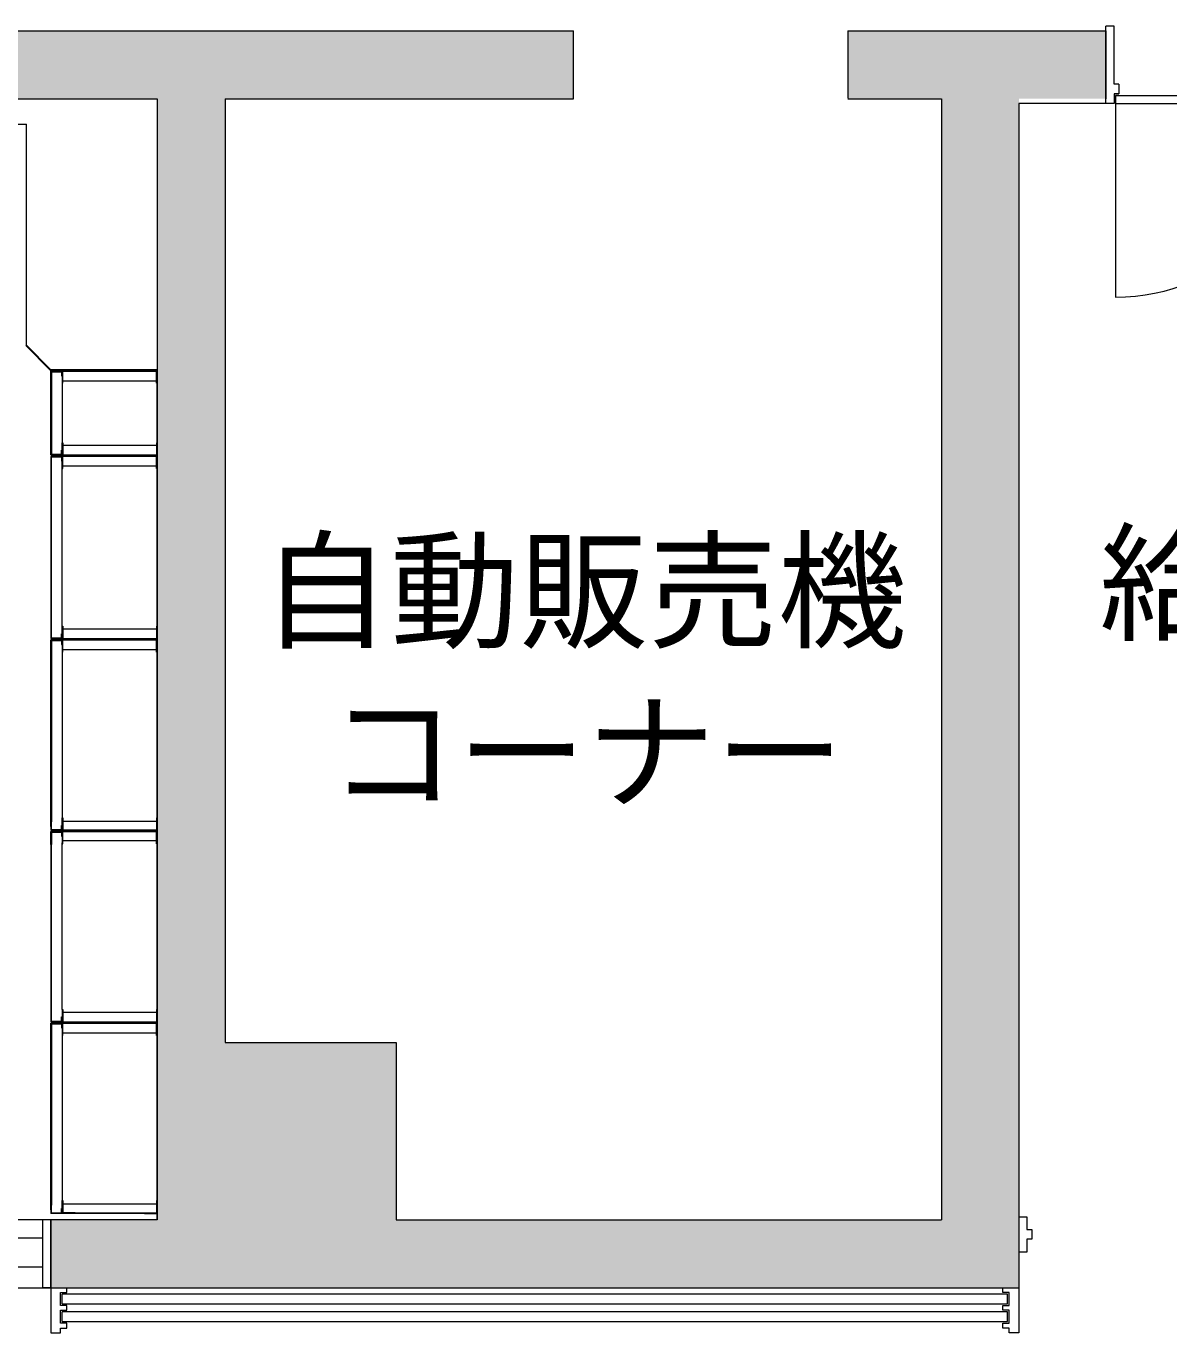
# Model space of a CAD drawing. Units: millimetres at full size, sheet at 1:200; details may follow other scales. Extents: x -41541 to 42058, y -39868 to 8614.
# Drawn here: x 10112 to 13654, y -14321 to -10271 of the extents above; entities that cross this region are included whole.
import ezdxf
from ezdxf.enums import TextEntityAlignment as Align

# ---------------------------------------------------------------- set-up
doc = ezdxf.new("R2010")
doc.units = ezdxf.units.MM
doc.header["$LTSCALE"] = 200
for name, color, linetype, lineweight in [('0-1_躯体', 7, 'Continuous', 9), ('0-2_建具', 7, 'Continuous', 9), ('0-5_設備機器', 7, 'Continuous', 9)]:
    doc.layers.add(name, color=color, linetype=linetype, lineweight=lineweight)
doc.layers.add('0-4_室名', color=7, linetype='Continuous')
doc.styles.add('ＭＳ Ｐゴシック', font='')
doc.styles.get('ＭＳ Ｐゴシック').set_extended_font_data('MS PGothic')

msp = doc.modelspace()

# ---------------------------------------------------------------- linework, layer by layer
at = {"layer": '0-1_躯体'}
for p, q in [((5953.9, -10286.2), (11808.9, -10286.2)), ((12658.9, -10286.2), (13458.9, -10286.2)), ((12658.9, -10286.2), (12658.9, -10494.7)), ((13458.9, -10286.2), (13458.9, -10496.2)), ((6268.9, -10496.2), (10518.9, -10496.2)), ((10518.9, -10496.2), (10518.9, -13971.2)), ((12658.9, -10496.2), (12948.9, -10496.2)), ((12948.9, -10496.2), (12948.9, -13971.2)), ((10518.9, -13971.2), (7823.9, -13971.2)), ((10188.9, -13971.2), (10188.9, -14181.2)), ((11258.9, -13971.2), (12948.9, -13971.2)), ((7823.9, -14181.2), (13188.9, -14181.2))]:
    msp.add_line(p, q, dxfattribs=at)
for points in [[(10728.9, -10496.2), (11808.9, -10496.2), (11808.9, -10286.2)], [(10728.9, -10496.2), (10728.9, -13421.2), (11258.9, -13421.2), (11258.9, -13971.2)], [(13458.9, -10511.2), (13188.9, -10511.2), (13188.9, -14181.2)]]:
    msp.add_lwpolyline(points, dxfattribs=at)
at = {"layer": '0-1_躯体', "color": 9}
for points in [[(11808.9, -10496.2), (11808.9, -10286.2), (5953.9, -10496.2), (5953.9, -10286.2)], [(12658.9, -10286.2), (12658.9, -10496.2), (13458.9, -10286.2), (13458.9, -10496.2)], [(10518.9, -10496.2), (10518.9, -13421.2), (10728.9, -10496.2), (10728.9, -13421.2)], [(12948.9, -10496.2), (12948.9, -14181.2), (13188.9, -10496.2), (13188.9, -14181.2)], [(11258.9, -13421.2), (10518.9, -13421.2), (11258.9, -13971.2), (10518.9, -13971.2)], [(10188.9, -13971.2), (10188.9, -14181.2), (13188.9, -13971.2), (13188.9, -14181.2)]]:
    msp.add_solid(points, dxfattribs=at)
at = {"layer": '0-2_建具'}
for p, q in [((13483.9, -10271.2), (13458.9, -10271.2)), ((13458.9, -10511.2), (13458.9, -10271.2)), ((13483.9, -10511.2), (13458.9, -10511.2)), ((13488.9, -10511.2), (14088.9, -10511.2)), ((6343.9, -10575.2), (10113.4, -10575.2)), ((10113.4, -11260.3), (10113.4, -10575.2)), ((10188.4, -11338.2), (10111.4, -11261.2)), ((10223.9, -11338.2), (10188.4, -11338.2)), ((10263.9, -11338.2), (10223.9, -11338.2)), ((10263.9, -11338.2), (10223.9, -11338.2)), ((10263.9, -11338.2), (10223.9, -11338.2)), ((10263.9, -11338.2), (10223.9, -11338.2)), ((10263.9, -11338.2), (10223.9, -11338.2)), ((10263.9, -11338.2), (10223.9, -11338.2)), ((10263.9, -11338.2), (10223.9, -11338.2)), ((10263.9, -11338.2), (10223.9, -11338.2)), ((10223.9, -11338.2), (10223.9, -11378.2)), ((10263.9, -11338.2), (10263.9, -11340.2)), ((10263.9, -11338.2), (10478.9, -11338.2)), ((10478.9, -11338.2), (10518.9, -11338.2)), ((10478.9, -11338.2), (10518.9, -11338.2)), ((10478.9, -11338.2), (10518.9, -11338.2)), ((10478.9, -11338.2), (10518.9, -11338.2)), ((10478.9, -11338.2), (10518.9, -11338.2)), ((10478.9, -11338.2), (10518.9, -11338.2)), ((10478.9, -11338.2), (10518.9, -11338.2)), ((10478.9, -11338.2), (10478.9, -11340.2)), ((10518.9, -13971.2), (10518.9, -11336.2)), ((10518.9, -11338.2), (10518.9, -11353.2)), ((10188.9, -11340.2), (10223.9, -11340.2)), ((10188.9, -11600.2), (10188.9, -11340.2)), ((10190.9, -11342.2), (10221.9, -11342.2)), ((10190.9, -11342.2), (10190.9, -11598.2)), ((10221.9, -11342.2), (10221.9, -11355.2)), ((10221.9, -11355.2), (10223.9, -11355.2)), ((10223.9, -11378.2), (10223.9, -11562.2)), ((10225.9, -11340.2), (10516.9, -11340.2)), ((10225.9, -11370.2), (10516.9, -11370.2)), ((10516.9, -11378.2), (10516.9, -11340.2)), ((10518.9, -11378.2), (10516.9, -11378.2)), ((10223.9, -11602.2), (10223.9, -11562.2)), ((10225.9, -11570.2), (10516.9, -11570.2)), ((10518.9, -11562.2), (10516.9, -11562.2)), ((10516.9, -11562.2), (10516.9, -11600.2)), ((10188.9, -11600.2), (10223.9, -11600.2)), ((10188.9, -11604.2), (10223.9, -11604.2)), ((10188.9, -11604.6), (10188.9, -12169.2)), ((10190.9, -11598.2), (10221.9, -11598.2)), ((10190.9, -11606.2), (10221.9, -11606.2)), ((10190.9, -12167.2), (10190.9, -11606.2)), ((10221.9, -11585.2), (10223.9, -11585.2)), ((10221.9, -11598.2), (10221.9, -11585.2)), ((10221.9, -11606.2), (10221.9, -11619.2)), ((10221.9, -11619.2), (10223.9, -11619.2)), ((10263.9, -11602.2), (10223.9, -11602.2)), ((10263.9, -11602.2), (10223.9, -11602.2)), ((10263.9, -11602.2), (10223.9, -11602.2)), ((10263.9, -11602.2), (10223.9, -11602.2)), ((10223.9, -11602.2), (10223.9, -11642.2)), ((10263.9, -11602.2), (10223.9, -11602.2)), ((10263.9, -11602.2), (10223.9, -11602.2)), ((10263.9, -11602.2), (10223.9, -11602.2)), ((10263.9, -11602.2), (10223.9, -11602.2)), ((10223.9, -12131.2), (10223.9, -11614.6)), ((10225.9, -11600.2), (10516.9, -11600.2)), ((10225.9, -11604.2), (10516.9, -11604.2)), ((10263.9, -11602.2), (10263.9, -11600.2)), ((10263.9, -11602.2), (10263.9, -11604.2)), ((10478.9, -11602.2), (10478.9, -11600.2)), ((10478.9, -11602.2), (10518.9, -11602.2)), ((10478.9, -11602.2), (10518.9, -11602.2)), ((10478.9, -11602.2), (10518.9, -11602.2)), ((10478.9, -11602.2), (10478.9, -11604.2)), ((10478.9, -11602.2), (10518.9, -11602.2)), ((10478.9, -11602.2), (10518.9, -11602.2)), ((10478.9, -11602.2), (10518.9, -11602.2)), ((10516.9, -11642.2), (10516.9, -11604.2)), ((10518.9, -11602.2), (10518.9, -11587.2)), ((10518.9, -11602.2), (10518.9, -11617.2)), ((10225.9, -11634.2), (10516.9, -11634.2)), ((10518.9, -11642.2), (10516.9, -11642.2)), ((10223.9, -12171.2), (10223.9, -12131.2)), ((10225.9, -12139.2), (10516.9, -12139.2)), ((10518.9, -12131.2), (10516.9, -12131.2)), ((10516.9, -12131.2), (10516.9, -12169.2)), ((10518.9, -12171.2), (10518.9, -12131.2)), ((10188.9, -12169.2), (10223.9, -12169.2)), ((10190.9, -12167.2), (10221.9, -12167.2)), ((10190.9, -12175.2), (10221.9, -12175.2)), ((10190.9, -12175.2), (10190.9, -12737.7)), ((10221.9, -12154.2), (10223.9, -12154.2)), ((10221.9, -12167.2), (10221.9, -12154.2)), ((10221.9, -12175.2), (10221.9, -12188.2)), ((10221.9, -12188.2), (10223.9, -12188.2)), ((10263.9, -12171.2), (10223.9, -12171.2)), ((10263.9, -12171.2), (10223.9, -12171.2)), ((10223.9, -12171.2), (10223.9, -12211.2)), ((10263.9, -12171.2), (10223.9, -12171.2)), ((10263.9, -12171.2), (10223.9, -12171.2)), ((10225.9, -12169.2), (10516.9, -12169.2)), ((10225.9, -12173.2), (10516.9, -12173.2)), ((10263.9, -12171.2), (10263.9, -12169.2)), ((10263.9, -12171.2), (10263.9, -12173.2)), ((10478.9, -12171.2), (10478.9, -12169.2)), ((10478.9, -12171.2), (10518.9, -12171.2)), ((10478.9, -12171.2), (10518.9, -12171.2)), ((10478.9, -12171.2), (10478.9, -12173.2)), ((10478.9, -12171.2), (10518.9, -12171.2)), ((10478.9, -12171.2), (10518.9, -12171.2)), ((10516.9, -12211.2), (10516.9, -12173.2)), ((10518.9, -12171.2), (10518.9, -12156.2)), ((10518.9, -12171.2), (10518.9, -12211.2)), ((10518.9, -12171.2), (10518.9, -12186.2)), ((10223.9, -12211.2), (10223.9, -12727.7)), ((10225.9, -12203.2), (10516.9, -12203.2)), ((10518.9, -12211.2), (10516.9, -12211.2)), ((10188.9, -12723.2), (10188.9, -12763.2)), ((10190.9, -12761.2), (10190.9, -12723.2)), ((10221.9, -12748.2), (10223.9, -12748.2)), ((10221.9, -12761.2), (10221.9, -12748.2)), ((10223.9, -12725.2), (10225.9, -12725.2)), ((10223.9, -12765.2), (10223.9, -12725.2)), ((10225.9, -12725.2), (10225.9, -12763.2)), ((10225.9, -12735.2), (10516.9, -12735.2)), ((10516.9, -12725.2), (10516.9, -12763.2)), ((10188.9, -12763.2), (10223.9, -12763.2)), ((10188.9, -12807.2), (10188.9, -12767.2)), ((10188.9, -12767.2), (10223.9, -12767.2)), ((10190.9, -12761.2), (10221.9, -12761.2)), ((10190.9, -12769.2), (10190.9, -12807.2)), ((10190.9, -12769.2), (10221.9, -12769.2)), ((10190.9, -13355.2), (10190.9, -12792.7)), ((10221.9, -12769.2), (10221.9, -12782.2)), ((10221.9, -12782.2), (10223.9, -12782.2)), ((10263.9, -12765.2), (10223.9, -12765.2)), ((10223.9, -12765.2), (10223.9, -12805.2)), ((10263.9, -12765.2), (10223.9, -12765.2)), ((10263.9, -12763.2), (10225.9, -12763.2)), ((10225.9, -12763.2), (10516.4, -12763.2)), ((10518.9, -12763.2), (10225.9, -12763.2)), ((10263.9, -12767.2), (10225.9, -12767.2)), ((10225.9, -12767.2), (10516.4, -12767.2)), ((10518.9, -12767.2), (10225.9, -12767.2)), ((10225.9, -12805.2), (10225.9, -12767.2)), ((10225.9, -12795.2), (10516.9, -12795.2)), ((10263.9, -12765.2), (10263.9, -12763.2)), ((10263.9, -12765.2), (10263.9, -12767.2)), ((10478.9, -12763.2), (10516.9, -12763.2)), ((10478.9, -12765.2), (10478.9, -12763.2)), ((10478.9, -12765.2), (10478.9, -12767.2)), ((10478.9, -12767.2), (10516.9, -12767.2)), ((10516.9, -12805.2), (10516.9, -12767.2)), ((10223.9, -13319.2), (10223.9, -12802.6)), ((10223.9, -12805.2), (10225.9, -12805.2)), ((10223.9, -13319.2), (10223.9, -13361.2)), ((10518.9, -13319.2), (10516.9, -13319.2)), ((10516.9, -13319.2), (10516.9, -13357.2)), ((10518.9, -13359.2), (10518.9, -13319.2)), ((10190.9, -13355.2), (10221.9, -13355.2)), ((10190.9, -13363.2), (10221.9, -13363.2)), ((10190.9, -13363.2), (10190.9, -13925.7)), ((10221.9, -13342.2), (10223.9, -13342.2)), ((10221.9, -13355.2), (10221.9, -13342.2)), ((10221.9, -13363.2), (10221.9, -13376.2)), ((10263.9, -13359.2), (10223.9, -13359.2)), ((10225.9, -13327.2), (10516.9, -13327.2)), ((10225.9, -13357.2), (10516.9, -13357.2)), ((10263.9, -13361.2), (10225.9, -13361.2)), ((10225.9, -13399.2), (10225.9, -13361.2)), ((10225.9, -13361.2), (10516.9, -13361.2)), ((10263.9, -13361.2), (10263.9, -13357.2)), ((10478.9, -13361.2), (10478.9, -13357.2)), ((10478.9, -13359.2), (10518.9, -13359.2)), ((10478.9, -13361.2), (10516.9, -13361.2)), ((10516.9, -13399.2), (10516.9, -13361.2)), ((10518.9, -13359.2), (10518.9, -13344.2)), ((10221.9, -13376.2), (10223.9, -13376.2)), ((10223.9, -13399.2), (10223.9, -13911.2)), ((10225.9, -13391.2), (10516.9, -13391.2)), ((10188.9, -13911.2), (10188.9, -13951.2)), ((10190.9, -13949.2), (10190.9, -13911.2)), ((10225.9, -13911.2), (10225.9, -13949.2)), ((10225.9, -13921.2), (10516.9, -13921.2)), ((10516.9, -13911.2), (10516.9, -13949.2)), ((10163.9, -14181.2), (10163.9, -13971.2)), ((10518.9, -13971.2), (10163.9, -13971.2)), ((10518.9, -13951.2), (10188.9, -13951.2)), ((10188.9, -14181.2), (10188.9, -13971.2)), ((10190.9, -13949.2), (10221.9, -13949.2)), ((10221.9, -13936.2), (10223.9, -13936.2)), ((10221.9, -13949.2), (10221.9, -13936.2)), ((10263.9, -13949.2), (10225.9, -13949.2)), ((10225.9, -13949.2), (10516.4, -13949.2)), ((10263.9, -13951.2), (10263.9, -13949.2)), ((10478.9, -13949.2), (10516.9, -13949.2)), ((10478.9, -13951.2), (10478.9, -13949.2)), ((13188.9, -13961.2), (13188.9, -14071.2)), ((7863.9, -14026.2), (10163.9, -14026.2)), ((7863.9, -14116.2), (10163.9, -14116.2)), ((10188.9, -14181.2), (10163.9, -14181.2))]:
    msp.add_line(p, q, dxfattribs=at)
at = {"layer": '0-2_建具', "color": 4, "lineweight": 5}
msp.add_line((13488.9, -10511.2), (13488.9, -11111.2), dxfattribs=at)
at = {"layer": '0-2_建具'}
for points in [[(13498.9, -10451.2), (13483.9, -10451.2), (13483.9, -10271.2)], [(13498.9, -10451.2), (13498.9, -10481.2), (13483.9, -10481.2), (13483.9, -10511.2)], [(13488.9, -10486.2), (14088.9, -10486.2), (14088.9, -10511.2)], [(13498.9, -10486.2), (13488.9, -10486.2), (13488.9, -10511.2)], [(10518.9, -11336.2), (10189.2, -11336.2), (10113.4, -11260.3)], [(10478.9, -11338.2), (10518.9, -11338.2), (10518.9, -11378.2)], [(10223.9, -11378.2), (10225.9, -11378.2), (10225.9, -11340.2)], [(10223.9, -11562.2), (10225.9, -11562.2), (10225.9, -11600.2)], [(10478.9, -11602.2), (10518.9, -11602.2), (10518.9, -11562.2)], [(10223.9, -11642.2), (10225.9, -11642.2), (10225.9, -11604.2)], [(10478.9, -11602.2), (10518.9, -11602.2), (10518.9, -11642.2)], [(10223.9, -12131.2), (10225.9, -12131.2), (10225.9, -12169.2)], [(10188.9, -12751.4), (10188.9, -12173.2), (10223.9, -12173.2)], [(10223.9, -12211.2), (10225.9, -12211.2), (10225.9, -12173.2)], [(10478.9, -12765.2), (10518.9, -12765.2), (10518.9, -12750.2)], [(10518.9, -12765.2), (10518.9, -12725.2), (10516.9, -12725.2)], [(10188.9, -12778.9), (10188.9, -13357.2), (10223.9, -13357.2)], [(10478.9, -12765.2), (10518.9, -12765.2), (10518.9, -12780.2)], [(10518.9, -12765.2), (10518.9, -12805.2), (10516.9, -12805.2)], [(10223.9, -13319.2), (10225.9, -13319.2), (10225.9, -13357.2)], [(10188.9, -13939.4), (10188.9, -13361.2), (10223.9, -13361.2)], [(10223.9, -13359.2), (10223.9, -13399.2), (10225.9, -13399.2)], [(10263.9, -13359.2), (10223.9, -13359.2), (10223.9, -13374.2)], [(10478.9, -13359.2), (10518.9, -13359.2), (10518.9, -13374.2)], [(10518.9, -13359.2), (10518.9, -13399.2), (10516.9, -13399.2)], [(10223.9, -13951.2), (10223.9, -13911.2), (10225.9, -13911.2)], [(10518.9, -13951.2), (10518.9, -13911.2), (10516.9, -13911.2)], [(10263.9, -13951.2), (10223.9, -13951.2), (10223.9, -13936.2)], [(10478.9, -13951.2), (10518.9, -13951.2), (10518.9, -13936.2)], [(13188.9, -13961.2), (13213.9, -13961.2), (13213.9, -14001.2), (13228.9, -14001.2), (13228.9, -14031.2), (13213.9, -14031.2), (13213.9, -14071.2), (13188.9, -14071.2)]]:
    msp.add_lwpolyline(points, dxfattribs=at)
at = {"layer": '0-2_建具', "color": 4, "lineweight": 5}
msp.add_arc((13488.9, -10511.2), 600, 270, 0, dxfattribs=at)
at = {"layer": '0-5_設備機器'}
for p, q in [((10223.9, -14231.2), (10223.9, -14201.2)), ((13153.9, -14201.2), (10223.9, -14201.2)), ((13153.9, -14231.2), (13153.9, -14201.2)), ((10223.9, -14231.2), (13153.9, -14231.2)), ((10223.9, -14286.2), (10223.9, -14256.2)), ((13153.9, -14256.2), (10223.9, -14256.2)), ((10223.9, -14286.2), (13153.9, -14286.2)), ((13153.9, -14286.2), (13153.9, -14256.2))]:
    msp.add_line(p, q, dxfattribs=at)
for points in [[(10188.9, -14181.2), (10188.9, -14321.2), (10218.9, -14321.2), (10218.9, -14306.2), (10238.9, -14306.2), (10238.9, -14291.2), (10218.9, -14291.2), (10218.9, -14251.2), (10238.9, -14251.2), (10238.9, -14236.2), (10218.9, -14236.2), (10218.9, -14196.2), (10238.9, -14196.2), (10238.9, -14181.2)], [(13188.9, -14181.2), (13188.9, -14321.2), (13158.9, -14321.2), (13158.9, -14306.2), (13138.9, -14306.2), (13138.9, -14291.2), (13158.9, -14291.2), (13158.9, -14251.2), (13138.9, -14251.2), (13138.9, -14236.2), (13158.9, -14236.2), (13158.9, -14196.2), (13138.9, -14196.2), (13138.9, -14181.2)]]:
    msp.add_lwpolyline(points, dxfattribs=at)

# ---------------------------------------------------------------- texts
at = {"layer": '0-4_室名', "style": 'ＭＳ Ｐゴシック'}
for s, p in [('給湯室', (13438.1, -12231.8)), ('自動販売機', (10840.9, -12256.4)), ('コーナー', (11048, -12755.3))]:
    msp.add_text(s, height=293.3, dxfattribs=at).set_placement(p, align=Align.BOTTOM_LEFT)

doc.saveas('drawing.dxf')
